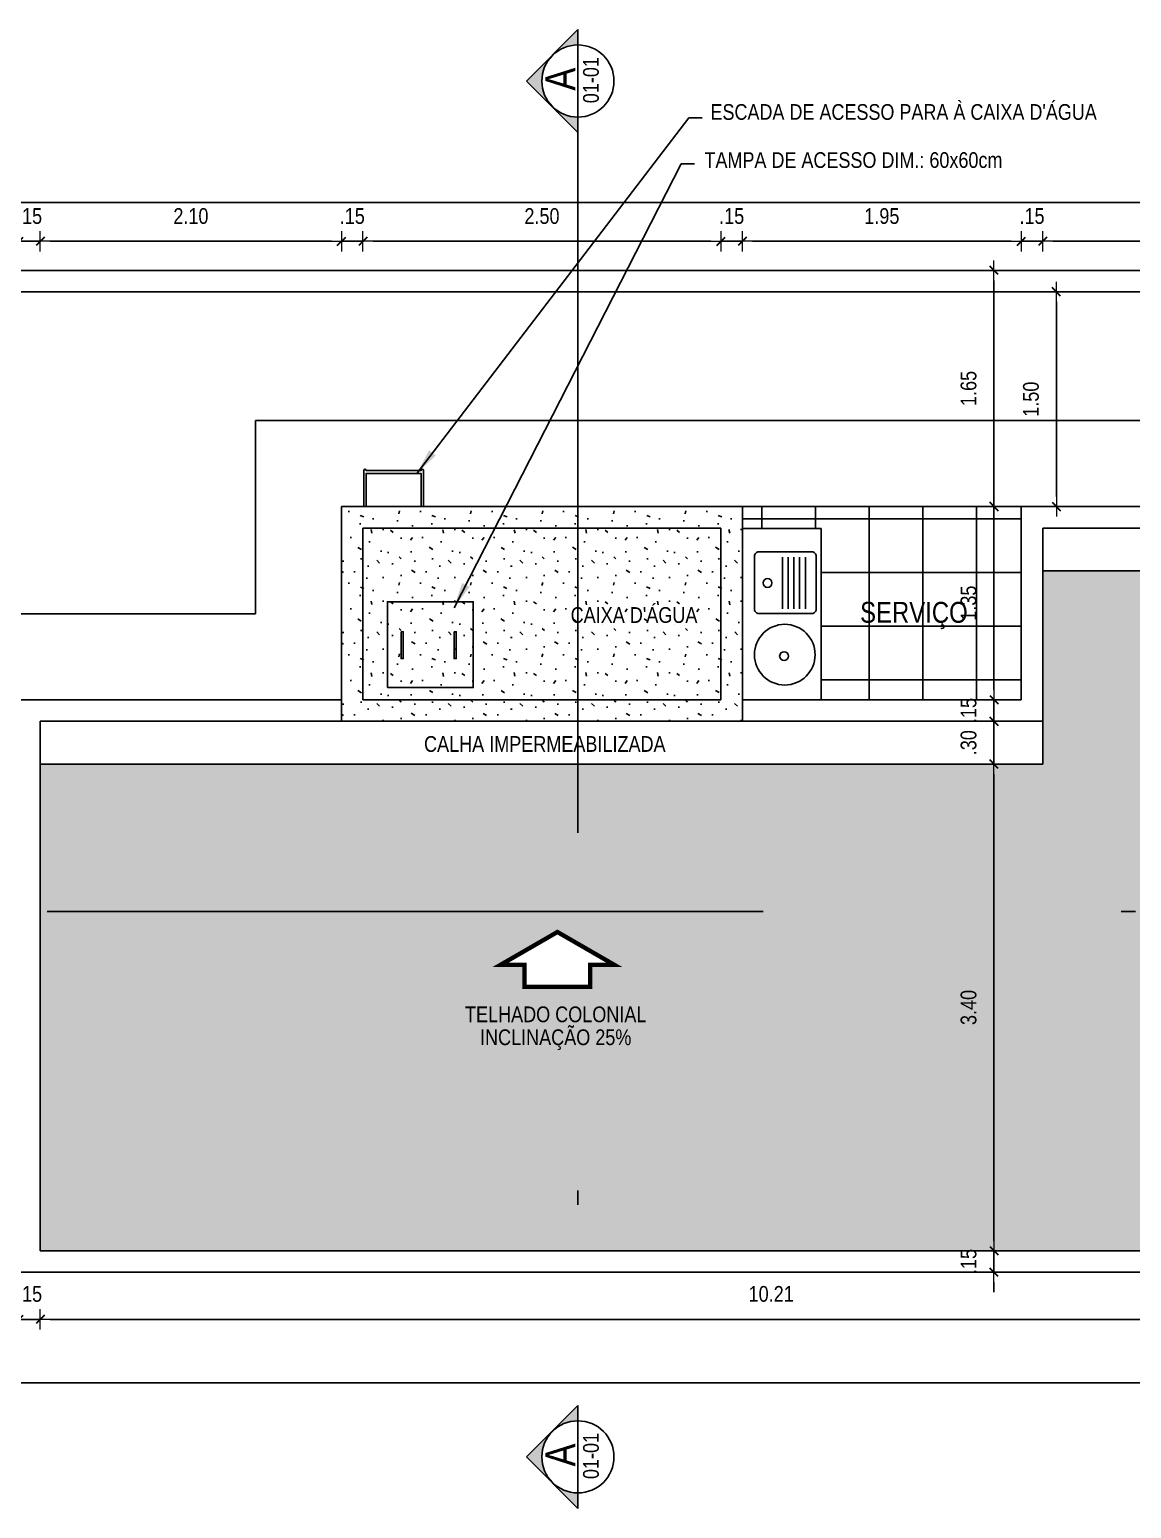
# Model space of a CAD drawing. Header units: millimetres. Extents: x -677 to -23, y -135 to 1112.
# Drawn here: x -205.49 to -197.8, y 851.77 to 862.11 of the extents above; entities that cross this region are included whole.
import ezdxf
from ezdxf.enums import TextEntityAlignment as Align

# ---------------------------------------------------------------- set-up
doc = ezdxf.new("R2010")
doc.units = ezdxf.units.MM
doc.header["$LTSCALE"] = 20
doc.header["$MEASUREMENT"] = 0
doc.header["$PDSIZE"] = -5
doc.linetypes.add('DASHDOT2', pattern=[0.5, 0.25, -0.125, 0, -0.125])
doc.linetypes.add('HIDDEN2', pattern=[0.1875, 0.125, -0.0625])
doc.layers.get('0').update_dxf_attribs({"linetype": 'CONTINUOUS'})
doc.layers.get('Defpoints').update_dxf_attribs({"linetype": 'CONTINUOUS'})
for name, color, linetype in [('AR-ALV', 5, 'CONTINUOUS'), ('COTA', 7, 'CONTINUOUS'), ('COTAS', 7, 'CONTINUOUS'), ('COTAS01', 7, 'CONTINUOUS'), ('E-txt-g', 3, 'CONTINUOUS'), ('ESPECIFICAÇÃO02', 7, 'CONTINUOUS'), ('LAYER4', 7, 'CONTINUOUS'), ('LAYER5', 8, 'CONTINUOUS'), ('LAYER7', 4, 'CONTINUOUS')]:
    doc.layers.add(name, color=color, linetype=linetype)
for name, color, linetype, lineweight in [('E-Cta-W', 7, 'CONTINUOUS', 20), ('E-Lay-9', 9, 'CONTINUOUS', 9), ('E-Pen-C', 4, 'CONTINUOUS', 15), ('E-Pen-G', 3, 'CONTINUOUS', 30), ('E-Txt-W', 7, 'CONTINUOUS', 20)]:
    doc.layers.add(name, color=color, linetype=linetype, lineweight=lineweight)
doc.styles.add('F2', font='swissc.ttf')
doc.styles.add('REG60', font='romans.shx', dxfattribs={"width": 0.8, "height": 0.15})
doc.styles.add('REG80', font='romans.shx', dxfattribs={"width": 0.8, "height": 0.2})
doc.dimstyles.new('DIMENSION-1', dxfattribs={"dimtxt": 0.11, "dimasz": 0.07, "dimexe": 1, "dimexo": 0, "dimgap": 0.12, "dimtad": 1, "dimzin": 7, "dimdsep": 46, "dimtxsty": 'F2', "dimblk1": 'TRACO', "dimblk2": 'TRACO', "dimsah": 1, "dimcen": 1, "dimse1": 1, "dimse2": 1, "dimclrd": 256, "dimclre": 256, "dimclrt": 6, "dimadec": 0, "dimazin": 0, "dimtfac": 1, "dimtix": 1, "dimtmove": 2, "dimatfit": 3, "dimldrblk": 'TRACO', "dimfxl": 1, "dimtolj": 1, "dimtzin": 0, "dimarcsym": 0})
doc.dimstyles.get("Standard").update_dxf_attribs({"dimtxt": 0.18, "dimasz": 0.18, "dimexe": 0.18, "dimexo": 0.0625, "dimgap": 0.09, "dimtad": 0, "dimtih": 1, "dimtoh": 1, "dimdec": 4, "dimzin": 0, "dimdsep": 46, "dimtxsty": 'Standard', "dimcen": 0.09, "dimadec": 0, "dimazin": 0, "dimtfac": 1, "dimtdec": 4, "dimtofl": 0, "dimtmove": 0, "dimatfit": 3, "dimfxl": 1, "dimtolj": 1, "dimtzin": 0, "dimarcsym": 0})

# ---------------------------------------------------------------- blocks, each defined once
blk = doc.blocks.new('TXT-AMB75')
at = {"layer": 'E-txt-g', "style": 'REG80', "width": 0.8, "flags": 8}
blk.add_attdef('TXT', text='', height=0.2, dxfattribs=at).set_placement((0.005, 0.296), align=Align.CENTER)
at = {"layer": 'E-Txt-W', "style": 'REG60', "width": 0.8, "flags": 8}
blk.add_attdef('TXT', text='', height=0.15, dxfattribs=at).set_placement((0.005, 0.027), align=Align.CENTER)
blk = doc.blocks.new('A$C656368A0')
at = {"layer": 'COTAS01', "color": 8}
for p, q in [((0, 1.196), (0, 0)), ((0, 1.196), (0.55, 1.196)), ((0.11, 0.997), (0.11, 0.635)), ((0.15, 0.997), (0.15, 0.635)), ((0.19, 0.997), (0.19, 0.635)), ((0.23, 0.997), (0.23, 0.635)), ((0.27, 0.997), (0.27, 0.635)), ((0, 0), (0.55, 0))]:
    blk.add_line(p, q, dxfattribs=at)
for centre in [(0.374, 0.816), (0.259, 0.305)]:
    blk.add_circle(centre, 0.0307, dxfattribs=at)
at = {"layer": 'ESPECIFICAÇÃO02', "color": 8}
blk.add_lwpolyline([(0.466, 0.633, -0.414214), (0.436, 0.603), (0.065, 0.603, -0.414214), (0.035, 0.633), (0.035, 1.003, -0.414214), (0.065, 1.033), (0.436, 1.033, -0.414214), (0.466, 1.003)], format="xyb", close=True, dxfattribs=at)
blk.add_circle((0.254, 0.315), 0.212, dxfattribs=at)
blk = doc.blocks.new('Seta')
at = {"const_width": 2}
blk.add_lwpolyline([(10, 15), (10, 25.98), (25, 0), (10, -25.98), (10, -15), (0, -15), (0, 15)], close=True, dxfattribs=at)
blk = doc.blocks.new('TRACO')
at = {"layer": 'E-Pen-C'}
for p, q in [((-1, 0), (1, 0)), ((0, 1), (0, -1))]:
    blk.add_line(p, q, dxfattribs=at)
at = {"layer": 'E-Pen-G'}
blk.add_line((-0.42, -0.42), (0.42, 0.42), dxfattribs=at)
blk = doc.blocks.new('*D1002')
at = {"color": 4, "lineweight": -2}
for p, q in [((-205.639, 853.094), (-205.709, 853.094)), ((-205.569, 853.094), (-205.419, 853.094)), ((-205.349, 853.094), (-205.279, 853.094))]:
    blk.add_line(p, q, dxfattribs=at)
at = {"layer": 'Defpoints', "color": 0, "linetype": 'Continuous'}
for p in [(-205.569, 853.573), (-205.419, 853.573), (-205.419, 853.094)]:
    blk.add_point(p, dxfattribs=at)
at = {"color": 4, "linetype": 'Continuous', "lineweight": -2, "xscale": 0.07, "yscale": 0.07, "zscale": 0.07}
blk.add_blockref('TRACO', (-205.569, 853.094), dxfattribs=at)
at = {"color": 4, "linetype": 'Continuous', "lineweight": -2, "xscale": 0.07, "yscale": 0.07, "zscale": 0.07, "rotation": 180}
blk.add_blockref('TRACO', (-205.419, 853.094), dxfattribs=at)
at = {"color": 4, "linetype": 'Continuous', "insert": (-205.494, 853.271), "char_height": 0.11, "attachment_point": 5, "style": 'F2'}
blk.add_mtext('\\A1;.15', dxfattribs=at)
blk = doc.blocks.new('*D1003')
at = {"color": 4, "lineweight": -2}
blk.add_line((-205.349, 853.094), (-195.28, 853.094), dxfattribs=at)
at = {"layer": 'Defpoints', "color": 0, "linetype": 'Continuous'}
for p in [(-205.419, 853.573), (-195.21, 853.573), (-195.21, 853.094)]:
    blk.add_point(p, dxfattribs=at)
at = {"color": 4, "linetype": 'Continuous', "lineweight": -2, "xscale": 0.07, "yscale": 0.07, "zscale": 0.07, "rotation": 180}
blk.add_blockref('TRACO', (-205.419, 853.094), dxfattribs=at)
at = {"color": 4, "linetype": 'Continuous', "lineweight": -2, "xscale": 0.07, "yscale": 0.07, "zscale": 0.07}
blk.add_blockref('TRACO', (-195.21, 853.094), dxfattribs=at)
at = {"color": 4, "linetype": 'Continuous', "insert": (-200.314, 853.271), "char_height": 0.11, "attachment_point": 5, "style": 'F2'}
blk.add_mtext('\\A1;10.21', dxfattribs=at)
blk = doc.blocks.new('*D1016')
at = {"color": 4, "lineweight": -2}
blk.add_line((-208.966, 853.643), (-208.966, 857.203), dxfattribs=at)
at = {"layer": 'Defpoints', "color": 0, "linetype": 'Continuous'}
for p in [(-208.966, 857.273), (-205.419, 857.273), (-208.57, 853.573)]:
    blk.add_point(p, dxfattribs=at)
at = {"color": 4, "linetype": 'Continuous', "lineweight": -2, "xscale": 0.07, "yscale": 0.07, "zscale": 0.07}
for p, rotation in [((-208.966, 857.273), 90), ((-208.966, 853.573), 270)]:
    blk.add_blockref('TRACO', p, dxfattribs=dict(at, rotation=rotation))
at = {"color": 4, "linetype": 'Continuous', "insert": (-209.142, 855.423), "char_height": 0.11, "attachment_point": 5, "rotation": 90, "style": 'F2'}
blk.add_mtext('\\A1;3.70', dxfattribs=at)
blk = doc.blocks.new('*D1017')
at = {"color": 4, "lineweight": -2}
for p, q in [((-208.966, 857.493), (-208.966, 857.563)), ((-208.966, 857.273), (-208.966, 857.423)), ((-208.966, 857.203), (-208.966, 857.133))]:
    blk.add_line(p, q, dxfattribs=at)
at = {"layer": 'Defpoints', "color": 0, "linetype": 'Continuous'}
for p in [(-208.966, 857.423), (-205.419, 857.423), (-205.419, 857.273)]:
    blk.add_point(p, dxfattribs=at)
at = {"color": 4, "linetype": 'Continuous', "lineweight": -2, "xscale": 0.07, "yscale": 0.07, "zscale": 0.07}
for p, rotation in [((-208.966, 857.423), 270), ((-208.966, 857.273), 90)]:
    blk.add_blockref('TRACO', p, dxfattribs=dict(at, rotation=rotation))
at = {"color": 4, "linetype": 'Continuous', "insert": (-209.142, 857.348), "char_height": 0.11, "attachment_point": 5, "rotation": 90, "style": 'F2'}
blk.add_mtext('\\A1;.15', dxfattribs=at)
blk = doc.blocks.new('*D1018')
at = {"color": 4, "lineweight": -2}
blk.add_line((-208.966, 857.493), (-208.966, 858.553), dxfattribs=at)
at = {"layer": 'Defpoints', "color": 0, "linetype": 'Continuous'}
for p in [(-208.966, 858.623), (-203.165, 858.623), (-205.419, 857.423)]:
    blk.add_point(p, dxfattribs=at)
at = {"color": 4, "linetype": 'Continuous', "lineweight": -2, "xscale": 0.07, "yscale": 0.07, "zscale": 0.07}
for p, rotation in [((-208.966, 858.623), 90), ((-208.966, 857.423), 270)]:
    blk.add_blockref('TRACO', p, dxfattribs=dict(at, rotation=rotation))
at = {"color": 4, "linetype": 'Continuous', "insert": (-209.142, 858.023), "char_height": 0.11, "attachment_point": 5, "rotation": 90, "style": 'F2'}
blk.add_mtext('\\A1;1.20', dxfattribs=at)
blk = doc.blocks.new('*D1019')
at = {"color": 4, "lineweight": -2}
for p, q in [((-208.966, 858.843), (-208.966, 858.913)), ((-208.966, 858.623), (-208.966, 858.773)), ((-208.966, 858.553), (-208.966, 858.483))]:
    blk.add_line(p, q, dxfattribs=at)
at = {"layer": 'Defpoints', "color": 0, "linetype": 'Continuous'}
for p in [(-208.966, 858.773), (-203.165, 858.773), (-203.165, 858.623)]:
    blk.add_point(p, dxfattribs=at)
at = {"color": 4, "linetype": 'Continuous', "lineweight": -2, "xscale": 0.07, "yscale": 0.07, "zscale": 0.07}
for p, rotation in [((-208.966, 858.773), 270), ((-208.966, 858.623), 90)]:
    blk.add_blockref('TRACO', p, dxfattribs=dict(at, rotation=rotation))
at = {"color": 4, "linetype": 'Continuous', "insert": (-209.142, 858.698), "char_height": 0.11, "attachment_point": 5, "rotation": 90, "style": 'F2'}
blk.add_mtext('\\A1;.15', dxfattribs=at)
blk = doc.blocks.new('*D1020')
at = {"color": 4, "lineweight": -2}
blk.add_line((-208.966, 858.843), (-208.966, 860.353), dxfattribs=at)
at = {"layer": 'Defpoints', "color": 0, "linetype": 'Continuous'}
for p in [(-208.966, 860.423), (-208.72, 860.423), (-203.165, 858.773)]:
    blk.add_point(p, dxfattribs=at)
at = {"color": 4, "linetype": 'Continuous', "lineweight": -2, "xscale": 0.07, "yscale": 0.07, "zscale": 0.07}
for p, rotation in [((-208.966, 860.423), 90), ((-208.966, 858.773), 270)]:
    blk.add_blockref('TRACO', p, dxfattribs=dict(at, rotation=rotation))
at = {"color": 4, "linetype": 'Continuous', "insert": (-209.142, 859.598), "char_height": 0.11, "attachment_point": 5, "rotation": 90, "style": 'F2'}
blk.add_mtext('\\A1;1.65', dxfattribs=at)
blk = doc.blocks.new('*D1023')
at = {"color": 4, "lineweight": -2}
for p, q in [((-205.639, 860.626), (-205.709, 860.626)), ((-205.569, 860.626), (-205.419, 860.626)), ((-205.349, 860.626), (-205.279, 860.626))]:
    blk.add_line(p, q, dxfattribs=at)
at = {"layer": 'Defpoints', "color": 0, "linetype": 'Continuous'}
for p in [(-205.419, 860.626), (-205.569, 857.423), (-205.419, 857.273)]:
    blk.add_point(p, dxfattribs=at)
at = {"color": 4, "linetype": 'Continuous', "lineweight": -2, "xscale": 0.07, "yscale": 0.07, "zscale": 0.07}
blk.add_blockref('TRACO', (-205.569, 860.626), dxfattribs=at)
at = {"color": 4, "linetype": 'Continuous', "lineweight": -2, "xscale": 0.07, "yscale": 0.07, "zscale": 0.07, "rotation": 180}
blk.add_blockref('TRACO', (-205.419, 860.626), dxfattribs=at)
at = {"color": 4, "linetype": 'Continuous', "insert": (-205.494, 860.802), "char_height": 0.11, "attachment_point": 5, "style": 'F2'}
blk.add_mtext('\\A1;.15', dxfattribs=at)
blk = doc.blocks.new('*D1024')
at = {"color": 4, "lineweight": -2}
blk.add_line((-205.349, 860.626), (-203.385, 860.626), dxfattribs=at)
at = {"layer": 'Defpoints', "color": 0, "linetype": 'Continuous'}
for p in [(-203.315, 860.626), (-205.419, 857.273), (-203.315, 857.273)]:
    blk.add_point(p, dxfattribs=at)
at = {"color": 4, "linetype": 'Continuous', "lineweight": -2, "xscale": 0.07, "yscale": 0.07, "zscale": 0.07, "rotation": 180}
blk.add_blockref('TRACO', (-205.419, 860.626), dxfattribs=at)
at = {"color": 4, "linetype": 'Continuous', "lineweight": -2, "xscale": 0.07, "yscale": 0.07, "zscale": 0.07}
blk.add_blockref('TRACO', (-203.315, 860.626), dxfattribs=at)
at = {"color": 4, "linetype": 'Continuous', "insert": (-204.367, 860.802), "char_height": 0.11, "attachment_point": 5, "style": 'F2'}
blk.add_mtext('\\A1;2.10', dxfattribs=at)
blk = doc.blocks.new('*D1025')
at = {"color": 4, "lineweight": -2}
for p, q in [((-203.385, 860.626), (-203.455, 860.626)), ((-203.315, 860.626), (-203.165, 860.626)), ((-203.095, 860.626), (-203.025, 860.626))]:
    blk.add_line(p, q, dxfattribs=at)
at = {"layer": 'Defpoints', "color": 0, "linetype": 'Continuous'}
for p in [(-203.165, 860.626), (-203.165, 857.423), (-203.315, 857.273)]:
    blk.add_point(p, dxfattribs=at)
at = {"color": 4, "linetype": 'Continuous', "lineweight": -2, "xscale": 0.07, "yscale": 0.07, "zscale": 0.07}
blk.add_blockref('TRACO', (-203.315, 860.626), dxfattribs=at)
at = {"color": 4, "linetype": 'Continuous', "lineweight": -2, "xscale": 0.07, "yscale": 0.07, "zscale": 0.07, "rotation": 180}
blk.add_blockref('TRACO', (-203.165, 860.626), dxfattribs=at)
at = {"color": 4, "linetype": 'Continuous', "insert": (-203.24, 860.802), "char_height": 0.11, "attachment_point": 5, "style": 'F2'}
blk.add_mtext('\\A1;.15', dxfattribs=at)
blk = doc.blocks.new('*D1026')
at = {"color": 4, "lineweight": -2}
blk.add_line((-203.095, 860.626), (-200.735, 860.626), dxfattribs=at)
at = {"layer": 'Defpoints', "color": 0, "linetype": 'Continuous'}
for p in [(-200.665, 860.626), (-203.165, 857.423), (-200.665, 857.423)]:
    blk.add_point(p, dxfattribs=at)
at = {"color": 4, "linetype": 'Continuous', "lineweight": -2, "xscale": 0.07, "yscale": 0.07, "zscale": 0.07, "rotation": 180}
blk.add_blockref('TRACO', (-203.165, 860.626), dxfattribs=at)
at = {"color": 4, "linetype": 'Continuous', "lineweight": -2, "xscale": 0.07, "yscale": 0.07, "zscale": 0.07}
blk.add_blockref('TRACO', (-200.665, 860.626), dxfattribs=at)
at = {"color": 4, "linetype": 'Continuous', "insert": (-201.915, 860.802), "char_height": 0.11, "attachment_point": 5, "style": 'F2'}
blk.add_mtext('\\A1;2.50', dxfattribs=at)
blk = doc.blocks.new('*D1027')
at = {"color": 4, "lineweight": -2}
for p, q in [((-200.735, 860.626), (-200.805, 860.626)), ((-200.665, 860.626), (-200.515, 860.626)), ((-200.445, 860.626), (-200.375, 860.626))]:
    blk.add_line(p, q, dxfattribs=at)
at = {"layer": 'Defpoints', "color": 0, "linetype": 'Continuous'}
for p in [(-200.515, 860.626), (-200.665, 857.423), (-200.515, 857.273)]:
    blk.add_point(p, dxfattribs=at)
at = {"color": 4, "linetype": 'Continuous', "lineweight": -2, "xscale": 0.07, "yscale": 0.07, "zscale": 0.07}
blk.add_blockref('TRACO', (-200.665, 860.626), dxfattribs=at)
at = {"color": 4, "linetype": 'Continuous', "lineweight": -2, "xscale": 0.07, "yscale": 0.07, "zscale": 0.07, "rotation": 180}
blk.add_blockref('TRACO', (-200.515, 860.626), dxfattribs=at)
at = {"color": 4, "linetype": 'Continuous', "insert": (-200.59, 860.802), "char_height": 0.11, "attachment_point": 5, "style": 'F2'}
blk.add_mtext('\\A1;.15', dxfattribs=at)
blk = doc.blocks.new('*D1028')
at = {"color": 4, "lineweight": -2}
blk.add_line((-200.445, 860.626), (-198.637, 860.626), dxfattribs=at)
at = {"layer": 'Defpoints', "color": 0, "linetype": 'Continuous'}
for p in [(-198.567, 860.626), (-198.567, 857.423), (-200.515, 857.273)]:
    blk.add_point(p, dxfattribs=at)
at = {"color": 4, "linetype": 'Continuous', "lineweight": -2, "xscale": 0.07, "yscale": 0.07, "zscale": 0.07, "rotation": 180}
blk.add_blockref('TRACO', (-200.515, 860.626), dxfattribs=at)
at = {"color": 4, "linetype": 'Continuous', "lineweight": -2, "xscale": 0.07, "yscale": 0.07, "zscale": 0.07}
blk.add_blockref('TRACO', (-198.567, 860.626), dxfattribs=at)
at = {"color": 4, "linetype": 'Continuous', "insert": (-199.541, 860.802), "char_height": 0.11, "attachment_point": 5, "style": 'F2'}
blk.add_mtext('\\A1;1.95', dxfattribs=at)
blk = doc.blocks.new('*D1029')
at = {"color": 4, "lineweight": -2}
for p, q in [((-198.637, 860.626), (-198.707, 860.626)), ((-198.567, 860.626), (-198.417, 860.626)), ((-198.347, 860.626), (-198.277, 860.626))]:
    blk.add_line(p, q, dxfattribs=at)
at = {"layer": 'Defpoints', "color": 0, "linetype": 'Continuous'}
for p in [(-198.417, 860.626), (-198.567, 857.423), (-198.417, 857.327)]:
    blk.add_point(p, dxfattribs=at)
at = {"color": 4, "linetype": 'Continuous', "lineweight": -2, "xscale": 0.07, "yscale": 0.07, "zscale": 0.07}
blk.add_blockref('TRACO', (-198.567, 860.626), dxfattribs=at)
at = {"color": 4, "linetype": 'Continuous', "lineweight": -2, "xscale": 0.07, "yscale": 0.07, "zscale": 0.07, "rotation": 180}
blk.add_blockref('TRACO', (-198.417, 860.626), dxfattribs=at)
at = {"color": 4, "linetype": 'Continuous', "insert": (-198.492, 860.802), "char_height": 0.11, "attachment_point": 5, "style": 'F2'}
blk.add_mtext('\\A1;.15', dxfattribs=at)
blk = doc.blocks.new('*D1030')
at = {"color": 4, "lineweight": -2}
blk.add_line((-198.347, 860.626), (-195.28, 860.626), dxfattribs=at)
at = {"layer": 'Defpoints', "color": 0, "linetype": 'Continuous'}
for p in [(-195.21, 860.626), (-195.21, 858.623), (-198.417, 857.327)]:
    blk.add_point(p, dxfattribs=at)
at = {"color": 4, "linetype": 'Continuous', "lineweight": -2, "xscale": 0.07, "yscale": 0.07, "zscale": 0.07, "rotation": 180}
blk.add_blockref('TRACO', (-198.417, 860.626), dxfattribs=at)
at = {"color": 4, "linetype": 'Continuous', "lineweight": -2, "xscale": 0.07, "yscale": 0.07, "zscale": 0.07}
blk.add_blockref('TRACO', (-195.21, 860.626), dxfattribs=at)
at = {"color": 4, "linetype": 'Continuous', "insert": (-196.813, 860.802), "char_height": 0.11, "attachment_point": 5, "style": 'F2'}
blk.add_mtext('\\A1;3.20', dxfattribs=at)
blk = doc.blocks.new('*D1063')
at = {"color": 4, "lineweight": -2}
for p, q in [((-198.758, 853.643), (-198.758, 853.713)), ((-198.758, 853.423), (-198.758, 853.573)), ((-198.758, 853.353), (-198.758, 853.283))]:
    blk.add_line(p, q, dxfattribs=at)
at = {"layer": 'Defpoints', "color": 0, "linetype": 'Continuous'}
for p in [(-198.895, 853.573), (-198.758, 853.573), (-198.895, 853.423)]:
    blk.add_point(p, dxfattribs=at)
at = {"color": 4, "linetype": 'Continuous', "lineweight": -2, "xscale": 0.07, "yscale": 0.07, "zscale": 0.07}
for p, rotation in [((-198.758, 853.573), 270), ((-198.758, 853.423), 90)]:
    blk.add_blockref('TRACO', p, dxfattribs=dict(at, rotation=rotation))
at = {"color": 4, "linetype": 'Continuous', "insert": (-198.935, 853.498), "char_height": 0.11, "attachment_point": 5, "rotation": 90, "style": 'F2'}
blk.add_mtext('\\A1;.15', dxfattribs=at)
blk = doc.blocks.new('*D1064')
at = {"color": 4, "lineweight": -2}
blk.add_line((-198.758, 853.643), (-198.758, 856.903), dxfattribs=at)
at = {"layer": 'Defpoints', "color": 0, "linetype": 'Continuous'}
for p in [(-198.758, 856.973), (-198.519, 856.973), (-198.895, 853.573)]:
    blk.add_point(p, dxfattribs=at)
at = {"color": 4, "linetype": 'Continuous', "lineweight": -2, "xscale": 0.07, "yscale": 0.07, "zscale": 0.07}
for p, rotation in [((-198.758, 856.973), 90), ((-198.758, 853.573), 270)]:
    blk.add_blockref('TRACO', p, dxfattribs=dict(at, rotation=rotation))
at = {"color": 4, "linetype": 'Continuous', "insert": (-198.935, 855.273), "char_height": 0.11, "attachment_point": 5, "rotation": 90, "style": 'F2'}
blk.add_mtext('\\A1;3.40', dxfattribs=at)
blk = doc.blocks.new('*D1040')
at = {"color": 4, "lineweight": -2}
for p, q in [((-198.758, 857.343), (-198.758, 857.413)), ((-198.758, 856.973), (-198.758, 857.273)), ((-198.758, 856.903), (-198.758, 856.833))]:
    blk.add_line(p, q, dxfattribs=at)
at = {"layer": 'Defpoints', "color": 0, "linetype": 'Continuous'}
for p in [(-198.758, 857.273), (-198.519, 857.273), (-198.519, 856.973)]:
    blk.add_point(p, dxfattribs=at)
at = {"color": 4, "linetype": 'Continuous', "lineweight": -2, "xscale": 0.07, "yscale": 0.07, "zscale": 0.07}
for p, rotation in [((-198.758, 857.273), 270), ((-198.758, 856.973), 90)]:
    blk.add_blockref('TRACO', p, dxfattribs=dict(at, rotation=rotation))
at = {"color": 4, "linetype": 'Continuous', "insert": (-198.935, 857.123), "char_height": 0.11, "attachment_point": 5, "rotation": 90, "style": 'F2'}
blk.add_mtext('\\A1;.30', dxfattribs=at)
blk = doc.blocks.new('*D1065')
at = {"color": 4, "lineweight": -2}
for p, q in [((-198.758, 857.493), (-198.758, 857.563)), ((-198.758, 857.273), (-198.758, 857.423)), ((-198.758, 857.203), (-198.758, 857.133))]:
    blk.add_line(p, q, dxfattribs=at)
at = {"layer": 'Defpoints', "color": 0, "linetype": 'Continuous'}
for p in [(-198.758, 857.423), (-198.567, 857.423), (-198.519, 857.273)]:
    blk.add_point(p, dxfattribs=at)
at = {"color": 4, "linetype": 'Continuous', "lineweight": -2, "xscale": 0.07, "yscale": 0.07, "zscale": 0.07}
for p, rotation in [((-198.758, 857.423), 270), ((-198.758, 857.273), 90)]:
    blk.add_blockref('TRACO', p, dxfattribs=dict(at, rotation=rotation))
at = {"color": 4, "linetype": 'Continuous', "insert": (-198.935, 857.348), "char_height": 0.11, "attachment_point": 5, "rotation": 90, "style": 'F2'}
blk.add_mtext('\\A1;.15', dxfattribs=at)
blk = doc.blocks.new('*D1066')
at = {"color": 4, "lineweight": -2}
blk.add_line((-198.758, 857.493), (-198.758, 858.703), dxfattribs=at)
at = {"layer": 'Defpoints', "color": 0, "linetype": 'Continuous'}
for p in [(-198.758, 858.773), (-198.567, 858.773), (-198.567, 857.423)]:
    blk.add_point(p, dxfattribs=at)
at = {"color": 4, "linetype": 'Continuous', "lineweight": -2, "xscale": 0.07, "yscale": 0.07, "zscale": 0.07}
for p, rotation in [((-198.758, 858.773), 90), ((-198.758, 857.423), 270)]:
    blk.add_blockref('TRACO', p, dxfattribs=dict(at, rotation=rotation))
at = {"color": 4, "linetype": 'Continuous', "insert": (-198.935, 858.098), "char_height": 0.11, "attachment_point": 5, "rotation": 90, "style": 'F2'}
blk.add_mtext('\\A1;1.35', dxfattribs=at)
blk = doc.blocks.new('*D1041')
at = {"color": 4, "lineweight": -2}
blk.add_line((-198.758, 858.843), (-198.758, 860.353), dxfattribs=at)
at = {"layer": 'Defpoints', "color": 0, "linetype": 'Continuous'}
for p in [(-198.758, 860.423), (-198.507, 860.423), (-198.567, 858.773)]:
    blk.add_point(p, dxfattribs=at)
at = {"color": 4, "linetype": 'Continuous', "lineweight": -2, "xscale": 0.07, "yscale": 0.07, "zscale": 0.07}
for p, rotation in [((-198.758, 860.423), 90), ((-198.758, 858.773), 270)]:
    blk.add_blockref('TRACO', p, dxfattribs=dict(at, rotation=rotation))
at = {"color": 4, "linetype": 'Continuous', "insert": (-198.935, 859.598), "char_height": 0.11, "attachment_point": 5, "rotation": 90, "style": 'F2'}
blk.add_mtext('\\A1;1.65', dxfattribs=at)
blk = doc.blocks.new('*D1042')
at = {"color": 4, "lineweight": -2}
blk.add_line((-183.79, 852.65), (-208.65, 852.65), dxfattribs=at)
at = {"layer": 'Defpoints', "color": 0, "linetype": 'Continuous'}
for p in [(-208.72, 853.281), (-183.72, 853.281), (-208.72, 852.65)]:
    blk.add_point(p, dxfattribs=at)
at = {"color": 4, "linetype": 'Continuous', "lineweight": -2, "xscale": 0.07, "yscale": 0.07, "zscale": 0.07, "rotation": 180}
blk.add_blockref('TRACO', (-208.72, 852.65), dxfattribs=at)
at = {"color": 4, "linetype": 'Continuous', "lineweight": -2, "xscale": 0.07, "yscale": 0.07, "zscale": 0.07}
blk.add_blockref('TRACO', (-183.72, 852.65), dxfattribs=at)
at = {"color": 4, "linetype": 'Continuous', "insert": (-195.07, 852.881), "char_height": 0.11, "attachment_point": 5, "style": 'F2'}
blk.add_mtext('\\A1;25.00', dxfattribs=at)
blk = doc.blocks.new('*D1043')
at = {"color": 4, "lineweight": -2}
blk.add_line((-208.65, 860.898), (-183.79, 860.898), dxfattribs=at)
at = {"layer": 'Defpoints', "color": 0, "linetype": 'Continuous'}
for p in [(-183.72, 860.898), (-208.72, 860.423), (-183.72, 860.423)]:
    blk.add_point(p, dxfattribs=at)
at = {"color": 4, "linetype": 'Continuous', "lineweight": -2, "xscale": 0.07, "yscale": 0.07, "zscale": 0.07, "rotation": 180}
blk.add_blockref('TRACO', (-208.72, 860.898), dxfattribs=at)
at = {"color": 4, "linetype": 'Continuous', "lineweight": -2, "xscale": 0.07, "yscale": 0.07, "zscale": 0.07}
blk.add_blockref('TRACO', (-183.72, 860.898), dxfattribs=at)
at = {"color": 4, "linetype": 'Continuous', "insert": (-195.065, 861.143), "char_height": 0.11, "attachment_point": 5, "style": 'F2'}
blk.add_mtext('\\A1;25.00', dxfattribs=at)
blk = doc.blocks.new('*D999')
at = {"color": 4, "lineweight": -2}
blk.add_line((-198.322, 858.843), (-198.322, 860.203), dxfattribs=at)
at = {"layer": 'Defpoints', "color": 0, "linetype": 'Continuous'}
for p in [(-198.567, 860.273), (-198.322, 860.273), (-198.567, 858.773)]:
    blk.add_point(p, dxfattribs=at)
at = {"color": 4, "linetype": 'Continuous', "lineweight": -2, "xscale": 0.07, "yscale": 0.07, "zscale": 0.07}
for p, rotation in [((-198.322, 860.273), 90), ((-198.322, 858.773), 270)]:
    blk.add_blockref('TRACO', p, dxfattribs=dict(at, rotation=rotation))
at = {"color": 4, "linetype": 'Continuous', "insert": (-198.499, 859.523), "char_height": 0.11, "attachment_point": 5, "rotation": 90, "style": 'F2'}
blk.add_mtext('\\A1;1.50', dxfattribs=at)
blk = doc.blocks.new('A$C52F82244')
at = {"layer": 'LAYER5'}
blk.add_hatch(color=2, dxfattribs=at).paths.add_polyline_path([(0.5, 0.85), (0, 0.35), (0.15, 0.35, -1), (0.85, 0.35), (1, 0.35)])
at = {"layer": 'LAYER4', "color": 2}
blk.add_line((0.15, 0.35), (0.85, 0.35), dxfattribs=at)
at = {"layer": 'LAYER7', "color": 2}
for p, q in [((0.5, 0.85), (0, 0.35)), ((0.5, 0.85), (1, 0.35)), ((0.15, 0.35), (0, 0.35)), ((0.85, 0.35), (1, 0.35))]:
    blk.add_line(p, q, dxfattribs=at)
blk.add_circle((0.5, 0.35), 0.35, dxfattribs=at)

msp = doc.modelspace()

# ---------------------------------------------------------------- hatches: boundary and pattern name
at = {"linetype": 'Continuous'}
h = msp.add_hatch(dxfattribs=at)
h.set_pattern_fill('STIP2', color=8, scale=0.5, style=0, pattern_type=2)
h.set_pattern_definition([(0, (-138.45945, 138.37173), (0, 0.5), [0, -0.5]), (0, (-138.39945, 138.29173), (0, 0.5), [0, -0.5]), (0, (-138.42445, 138.17173), (0, 0.5), [0, -0.5]), (0, (-138.24945, 138.05673), (0, 0.5), [0, -0.5]), (0, (-138.26445, 138.23673), (0, 0.5), [0, -0.5]), (0, (-138.12945, 138.35673), (0, 0.5), [0, -0.5]), (0, (-138.30445, 138.39173), (0, 0.5), [0, -0.5]), (0, (-138.09445, 138.18673), (0, 0.5), [0, -0.5]), (0, (-138.11945, 138.02673), (0, 0.5), [0, -0.5]), (0, (-138.48945, 137.95173), (0, 0.5), [0, -0.5]), (0, (-138.39945, 138.05173), (0, 0.5), [0, -0.5]), (0, (-138.32945, 137.95673), (0, 0.5), [0, -0.5]), (0, (-138.02445, 138.27673), (0, 0.5), [0, -0.5]), (0, (-138.18445, 138.15173), (0, 0.5), [0, -0.5]), (0, (-138.22445, 138.31673), (0, 0.5), [0, -0.5]), (0, (-138.13945, 138.27173), (0, 0.5), [0, -0.5]), (0, (-138.31945, 138.13673), (0, 0.5), [0, -0.5]), (0, (-138.17945, 138.40673), (0, 0.5), [0, -0.5]), (0, (-138.02445, 138.11173), (0, 0.5), [0, -0.5]), (0, (-138.03945, 137.96173), (0, 0.5), [0, -0.5]), (75.9638, (-138.41445, 138.22173), (-0.499999029, -1.500000273), [0.0206155, -2.0409375]), (329.0362, (-138.329455, 138.32673), (-1.499999011, 1.000001242), [0.029155, -2.886321]), (338.1986, (-138.18445, 138.21173), (1.500000137, -0.499999955), [0.026926, -2.6656565]), (149.0362, (-138.179455, 137.97173), (1.499999011, -1.000001242), [0.029155, -2.886321]), (53.1301, (-138.33445, 138.03673), (1.000000062, 1.499999959), [0.025, -2.475]), (315, (-138.06945, 138.39673), (0.50000015, -1e-16), [0.0282845, -0.6788225]), (101.3099, (-138.10445, 138.08673), (-0.499998816, 2.000000376), [0.025495, -2.5240145]), (323.1301, (-138.47445, 138.10673), (1.499999959, -1.000000062), [0.025, -2.475]), (315, (-138.41445, 138.42173), (0.50000015, -1e-16), [0.021213, -0.6858935])])
h.paths.add_polyline_path([(-203.315, 858.773), (-200.515, 858.773), (-200.515, 857.273), (-203.315, 857.273)])
h.paths.add_polyline_path([(-201.719, 857.922), (-200.824, 857.922), (-200.824, 858.136), (-201.719, 858.136)], flags=24)
h = msp.add_hatch()
h.set_pattern_fill('ANSI37,_O', color=8, scale=3, angle=45)
h.set_pattern_definition([(90, (-138.50445, 137.93673), (-0.375, 6e-17), []), (180, (-138.50445, 137.93673), (-6e-17, -0.375), [])])
h.paths.add_polyline_path([(-200.515, 858.773), (-200.515, 858.62), (-199.965, 858.62), (-199.965, 857.423), (-198.567, 857.423), (-198.567, 858.773)])
h.paths.add_polyline_path([(-199.74, 857.871), (-198.893, 857.871), (-198.893, 858.156), (-199.74, 858.156)], flags=24)
h.paths.add_polyline_path([(-198.821, 857.23), (-198.821, 857.46), (-199.05, 857.46), (-199.05, 857.23)], flags=9)
h.paths.add_polyline_path([(-198.821, 857.944), (-198.821, 858.244), (-199.05, 858.244), (-199.05, 857.944)], flags=24)
h = msp.add_hatch(dxfattribs=at)
h.set_pattern_fill('TROOF1', color=8, scale=0.15, angle=180, style=0, pattern_type=2)
h.set_pattern_definition([(180, (-84.41893, 307.66377), (-0.15, -0.15), [0.048, -0.102]), (305.2176, (-84.5629314, 307.648775), (-1.05000017453, 1.49999987498), [0.03121305, -3.0900849]), (340.71, (-84.5449314, 307.623275), (-2.550000777635, 0.8999979741), [0.0317844, -3.1466586]), (19.29, (-84.5149314, 307.612775), (2.550000777635, 0.8999979741), [0.0317844, -3.1466586]), (54.7824, (-84.4849314, 307.623275), (1.05000017453, 1.49999987498), [0.03121305, -3.0900849]), (90, (-84.46693, 307.64877), (-0.15, 0.15), [0.015, -0.135]), (270, (-84.56293, 307.66377), (0.15, -0.15), [0.015, -0.135]), (180, (-84.41893, 307.65777), (-0.15, -0.15), [0.042, -0.108]), (306.3844, (-84.5689314, 307.645775), (-1.650001937525, 2.24999858293), [0.0354012, -3.50472585]), (342.3499, (-84.5479314, 307.617275), (2.850000422915, -0.899998778574), [0.0346302, -3.42838875]), (17.6501, (-84.5149314, 307.606775), (-2.850000422915, -0.899998778574), [0.0346302, -3.42838875]), (53.6156, (-84.4819314, 307.617275), (1.650001937525, 2.24999858293), [0.0354012, -3.50472585]), (90, (-84.46093, 307.64577), (-0.15, 0.15), [0.012, -0.138]), (270, (-84.56893, 307.65777), (0.15, -0.15), [0.012, -0.138]), (180, (-84.56293, 307.65777), (-0.15, -0.15), [0.006, -0.144]), (267.3974, (-84.4609314, 307.645775), (0.1500021288, 3.14999989794), [0.13213635, -3.17127105]), (272.6026, (-84.5689314, 307.645775), (0.1500021288, -3.14999989794), [0.13213635, -3.17127105]), (180, (-84.56293, 307.66377), (-0.15, -0.15), [0.006, -0.144])])
h.paths.add_polyline_path([(-205.419, 853.573), (-205.419, 856.907), (-205.419, 856.973), (-198.417, 856.973), (-198.417, 858.323), (-191.56, 858.323), (-191.56, 856.273), (-188.21, 856.273), (-188.21, 853.573), (-194.06, 853.573), (-194.06, 854.923), (-195.21, 854.923), (-195.21, 853.573)])
h.paths.add_polyline_path([(-202.436, 855.138), (-201.201, 855.138), (-201.201, 855.311), (-202.436, 855.311)], flags=24)
h.paths.add_polyline_path([(-202.361, 854.934), (-201.276, 854.934), (-201.276, 855.191), (-202.361, 855.191)], flags=24)
h.paths.add_polyline_path([(-201.577, 855.571), (-201.41, 855.571), (-201.807, 855.8), (-202.204, 855.571), (-202.036, 855.571), (-202.036, 855.418), (-201.577, 855.418)], flags=16)
h.paths.add_polyline_path([(-195.453, 856.43), (-194.219, 856.43), (-194.219, 856.603), (-195.453, 856.603)], flags=24)
h.paths.add_polyline_path([(-195.379, 856.226), (-194.293, 856.226), (-194.293, 856.483), (-195.379, 856.483)], flags=24)
h.paths.add_polyline_path([(-194.595, 856.863), (-194.427, 856.863), (-194.824, 857.092), (-195.221, 856.863), (-195.053, 856.863), (-195.053, 856.71), (-194.595, 856.71)], flags=16)
h.paths.add_polyline_path([(-189.8, 854.997), (-189.632, 854.997), (-190.029, 855.226), (-190.426, 854.997), (-190.258, 854.997), (-190.258, 854.844), (-189.8, 854.844)], flags=16)
h.paths.add_polyline_path([(-190.609, 854.536), (-189.375, 854.536), (-189.375, 854.709), (-190.609, 854.709)], flags=24)
h.paths.add_polyline_path([(-190.535, 854.331), (-189.449, 854.331), (-189.449, 854.589), (-190.535, 854.589)], flags=24)
h.paths.add_polyline_path([(-198.819, 855.119), (-198.819, 855.429), (-199.049, 855.429), (-199.049, 855.119)], flags=24)
h.paths.add_polyline_path([(-195.525, 856.469), (-195.525, 856.779), (-195.755, 856.779), (-195.755, 856.469)], flags=24)
h.paths.add_polyline_path([(-195.525, 854.728), (-195.525, 854.965), (-195.755, 854.965), (-195.755, 854.728)], flags=24)
h.paths.add_polyline_path([(-195.525, 854.016), (-195.525, 854.326), (-195.755, 854.326), (-195.755, 854.016)], flags=24)

# ---------------------------------------------------------------- linework, layer by layer
at = {"color": 5, "linetype": 'Continuous'}
for p, q in [((-198.567, 858.773), (-195.21, 858.773)), ((-198.567, 857.423), (-198.567, 858.773)), ((-198.417, 858.623), (-191.56, 858.623)), ((-198.417, 857.273), (-198.417, 858.623)), ((-205.569, 857.423), (-203.315, 857.423)), ((-198.567, 857.423), (-200.515, 857.423)), ((-205.419, 857.273), (-205.419, 853.573)), ((-205.419, 857.273), (-203.315, 857.273)), ((-198.417, 857.273), (-200.515, 857.273)), ((-205.419, 853.573), (-195.21, 853.573)), ((-205.569, 853.423), (-188.06, 853.423))]:
    msp.add_line(p, q, dxfattribs=at)
at = {"color": 7, "linetype": 'Continuous'}
msp.add_lwpolyline([(-203.159, 858.773), (-202.743, 858.773), (-202.743, 859.025, 1), (-202.759, 859.025), (-203.143, 859.025, 1), (-203.159, 859.025)], format="xyb", close=True, dxfattribs=at)
msp.add_lwpolyline([(-202.759, 858.773), (-203.143, 858.773), (-203.143, 859.005), (-202.759, 859.005)], close=True, dxfattribs=at)
at = {"color": 1, "linetype": 'Continuous'}
msp.add_lwpolyline([(-203.315, 858.773), (-200.515, 858.773), (-200.515, 857.273), (-203.315, 857.273)], close=True, dxfattribs=at)
at = {"color": 8, "linetype": 'HIDDEN2'}
msp.add_lwpolyline([(-203.165, 858.623), (-200.665, 858.623), (-200.665, 857.423), (-203.165, 857.423)], close=True, dxfattribs=at)
at = {"color": 8, "linetype": 'Continuous'}
for points in [[(-202.995, 857.508), (-202.395, 857.508), (-202.395, 858.108), (-202.995, 858.108)], [(-202.899, 857.898), (-202.884, 857.898), (-202.884, 857.711), (-202.899, 857.711)], [(-202.529, 857.898), (-202.514, 857.898), (-202.514, 857.711), (-202.529, 857.711)]]:
    msp.add_lwpolyline(points, close=True, dxfattribs=at)
at = {"layer": 'AR-ALV', "color": 2, "linetype": 'DASHDOT2'}
for p, q in [((-201.664, 861.494), (-201.664, 851.87)), ((-180.17, 855.944), (-209.604, 855.944))]:
    msp.add_line(p, q, dxfattribs=at)
at = {"layer": 'COTA', "color": 7, "linetype": 'Continuous'}
for p, q in [((-208.72, 860.423), (-183.72, 860.423)), ((-208.57, 860.273), (-183.87, 860.273)), ((-198.417, 858.323), (-191.56, 858.323)), ((-198.417, 857.273), (-198.417, 856.973)), ((-198.417, 856.973), (-205.419, 856.973))]:
    msp.add_line(p, q, dxfattribs=at)
at = {"layer": 'COTA', "color": 8, "linetype": 'Continuous'}
for p, q in [((-203.915, 859.373), (-190.81, 859.373)), ((-203.915, 858.023), (-203.915, 859.373)), ((-198.567, 858.773), (-200.515, 858.773)), ((-206.169, 858.023), (-203.915, 858.023))]:
    msp.add_line(p, q, dxfattribs=at)

# ---------------------------------------------------------------- block references
ref = msp.add_blockref('TXT-AMB75', (-201.276, 857.744), dxfattribs=dict(xscale=0.7290000000000001, yscale=0.7290000000000001, zscale=0.7290000000000001))
ref.add_attrib('TXT', "CAIXA D'ÁGUA", dxfattribs={"layer": 'E-txt-g', "color": 2, "height": 0.11, "style": 'F2'}).set_placement((-201.272, 857.96), align=Align.CENTER)
ref = msp.add_blockref('TXT-AMB75', (-199.321, 857.744), dxfattribs=dict(xscale=0.7290000000000001, yscale=0.7290000000000001, zscale=0.7290000000000001))
ref.add_attrib('TXT', 'SERVIÇO', dxfattribs={"layer": 'E-txt-g', "color": 2, "height": 0.1458, "style": 'F2'}).set_placement((-199.317, 857.961), align=Align.CENTER)
ref = msp.add_blockref('TXT-AMB75', (-201.899, 856.843), dxfattribs=dict(xscale=0.7290000000000001, yscale=0.7290000000000001, zscale=0.7290000000000001))
ref.add_attrib('TXT', 'CALHA IMPERMEABILIZADA', dxfattribs={"layer": 'E-txt-g', "color": 2, "height": 0.11, "style": 'F2'}).set_placement((-201.895, 857.059), align=Align.CENTER)
ref = msp.add_blockref('TXT-AMB75', (-201.822, 854.953), dxfattribs=dict(xscale=0.7290000000000001, yscale=0.7290000000000001, zscale=0.7290000000000001))
ref.add_attrib('TXT', 'TELHADO COLONIAL', dxfattribs={"layer": 'E-txt-g', "color": 2, "height": 0.11, "style": 'F2'}).set_placement((-201.819, 855.17), align=Align.CENTER)
ref.add_attrib('TXT', 'INCLINAÇÃO 25%', dxfattribs={"layer": 'E-Txt-W', "height": 0.11, "style": 'F2'}).set_placement((-201.819, 855.01), align=Align.CENTER)
at = {"layer": 'COTAS', "ltscale": 0.35, "xscale": -1}
msp.add_blockref('A$C656368A0', (-199.965, 857.423), dxfattribs=at)
at = {"layer": 'E-Lay-9', "color": 6, "xscale": -0.01528799999998609, "yscale": 0.01528799999998609, "zscale": 0.01528799999998609, "rotation": 270.0000000000001}
msp.add_blockref('Seta', (-201.807, 855.418), dxfattribs=at)
at = {"layer": 'LAYER4', "color": 2, "xscale": 0.7200000000000001, "yscale": 0.7200000000000001, "zscale": 0.7200000000000001, "rotation": 90}
for p in [(-201.412, 861.386), (-201.412, 851.773)]:
    msp.add_blockref('A$C52F82244', p, dxfattribs=at)

# ---------------------------------------------------------------- texts
at = {"color": 7, "style": 'F2'}
for s, height, p in [('01-01', 0.11, (-201.518, 861.591)), ('A', 0.21, (-201.682, 861.679)), ('01-01', 0.11, (-201.518, 851.978)), ('A', 0.21, (-201.682, 852.066))]:
    msp.add_text(s, height=height, rotation=90, dxfattribs=at).set_placement(p)
at = {"layer": 'E-Cta-W', "color": 4, "style": 'F2'}
for s, p in [("ESCADA DE ACESSO PARA À CAIXA D'ÁGUA", (-200.738, 861.475)), ('TAMPA DE ACESSO DIM.: 60x60cm', (-200.78, 861.139))]:
    msp.add_text(s, height=0.10972, dxfattribs=at).set_placement(p)

# ---------------------------------------------------------------- dimensions: what is measured, and where the dimension line sits
at = {"color": 8, "linetype": 'Continuous'}
for base, p1, p2, picture, middle in [((-183.72, 860.898), (-208.72, 860.423), (-183.72, 860.423), '*D1043', (-195.065, 861.143)), ((-208.72, 852.65), (-183.72, 853.281), (-208.72, 853.281), '*D1042', (-195.07, 852.881))]:
    dim = msp.add_linear_dim(base=base, p1=p1, p2=p2, dimstyle='DIMENSION-1', override={"dimclrd": 4, "dimclrt": 4, "dimadec": 8, "dimfxl": 0.5, "dimfxlon": 1}, dxfattribs=at)
    dim.commit()
    dim.dimension.update_dxf_attribs({"geometry": picture, "text_midpoint": middle, "dimtype": 160})
for base, p1, p2, picture, middle in [((-205.419, 860.626), (-205.569, 857.423), (-205.419, 857.273), '*D1023', (-205.494, 860.802)), ((-203.315, 860.626), (-205.419, 857.273), (-203.315, 857.273), '*D1024', (-204.367, 860.802)), ((-203.165, 860.626), (-203.315, 857.273), (-203.165, 857.423), '*D1025', (-203.24, 860.802)), ((-200.665, 860.626), (-203.165, 857.423), (-200.665, 857.423), '*D1026', (-201.915, 860.802)), ((-200.515, 860.626), (-200.665, 857.423), (-200.515, 857.273), '*D1027', (-200.59, 860.802)), ((-198.567, 860.626), (-200.515, 857.273), (-198.567, 857.423), '*D1028', (-199.541, 860.802)), ((-198.417, 860.626), (-198.567, 857.423), (-198.417, 857.327), '*D1029', (-198.492, 860.802)), ((-205.419, 853.094), (-205.569, 853.573), (-205.419, 853.573), '*D1002', (-205.494, 853.271)), ((-195.21, 853.094), (-205.419, 853.573), (-195.21, 853.573), '*D1003', (-200.314, 853.271))]:
    dim = msp.add_linear_dim(base=base, p1=p1, p2=p2, dimstyle='DIMENSION-1', override={"dimclrd": 4, "dimclrt": 4, "dimadec": 8, "dimfxl": 0.5, "dimfxlon": 1}, dxfattribs=at)
    dim.commit()
    dim.dimension.update_dxf_attribs({"geometry": picture, "text_midpoint": middle})
dim = msp.add_linear_dim(base=(-195.21, 860.626), p1=(-198.417, 857.327), p2=(-195.21, 858.623), text='3.20', dimstyle='DIMENSION-1', override={"dimclrd": 4, "dimclrt": 4, "dimadec": 8, "dimfxl": 0.5, "dimfxlon": 1}, dxfattribs=at)
dim.commit()
dim.dimension.update_dxf_attribs({"geometry": '*D1030', "text_midpoint": (-196.813, 860.802)})
for base, p1, p2, picture, middle in [((-208.966, 860.423), (-203.165, 858.773), (-208.72, 860.423), '*D1020', (-209.142, 859.598)), ((-198.758, 860.423), (-198.567, 858.773), (-198.507, 860.423), '*D1041', (-198.935, 859.598)), ((-198.322, 860.273), (-198.567, 858.773), (-198.567, 860.273), '*D999', (-198.499, 859.523)), ((-208.966, 858.773), (-203.165, 858.623), (-203.165, 858.773), '*D1019', (-209.142, 858.698)), ((-198.758, 858.773), (-198.567, 857.423), (-198.567, 858.773), '*D1066', (-198.935, 858.098)), ((-208.966, 858.623), (-205.419, 857.423), (-203.165, 858.623), '*D1018', (-209.142, 858.023)), ((-208.966, 857.423), (-205.419, 857.273), (-205.419, 857.423), '*D1017', (-209.142, 857.348)), ((-198.758, 857.423), (-198.519, 857.273), (-198.567, 857.423), '*D1065', (-198.935, 857.348)), ((-198.758, 857.273), (-198.519, 856.973), (-198.519, 857.273), '*D1040', (-198.935, 857.123)), ((-208.966, 857.273), (-208.57, 853.573), (-205.419, 857.273), '*D1016', (-209.142, 855.423)), ((-198.758, 856.973), (-198.895, 853.573), (-198.519, 856.973), '*D1064', (-198.935, 855.273)), ((-198.758, 853.573), (-198.895, 853.423), (-198.895, 853.573), '*D1063', (-198.935, 853.498))]:
    dim = msp.add_linear_dim(base=base, p1=p1, p2=p2, angle=90, dimstyle='DIMENSION-1', override={"dimclrd": 4, "dimclrt": 4, "dimadec": 8, "dimfxl": 0.5, "dimfxlon": 1}, dxfattribs=at)
    dim.commit()
    dim.dimension.update_dxf_attribs({"geometry": picture, "text_midpoint": middle})

# ---------------------------------------------------------------- leaders
at = {"layer": 'E-Cta-W', "color": 4}
for points in [[(-202.789, 859.005), (-200.89, 861.489), (-200.797, 861.488)], [(-202.529, 858.065), (-200.942, 861.168), (-200.849, 861.167)]]:
    msp.add_leader(points, dimstyle='Standard', dxfattribs=at)

doc.saveas('drawing.dxf')
